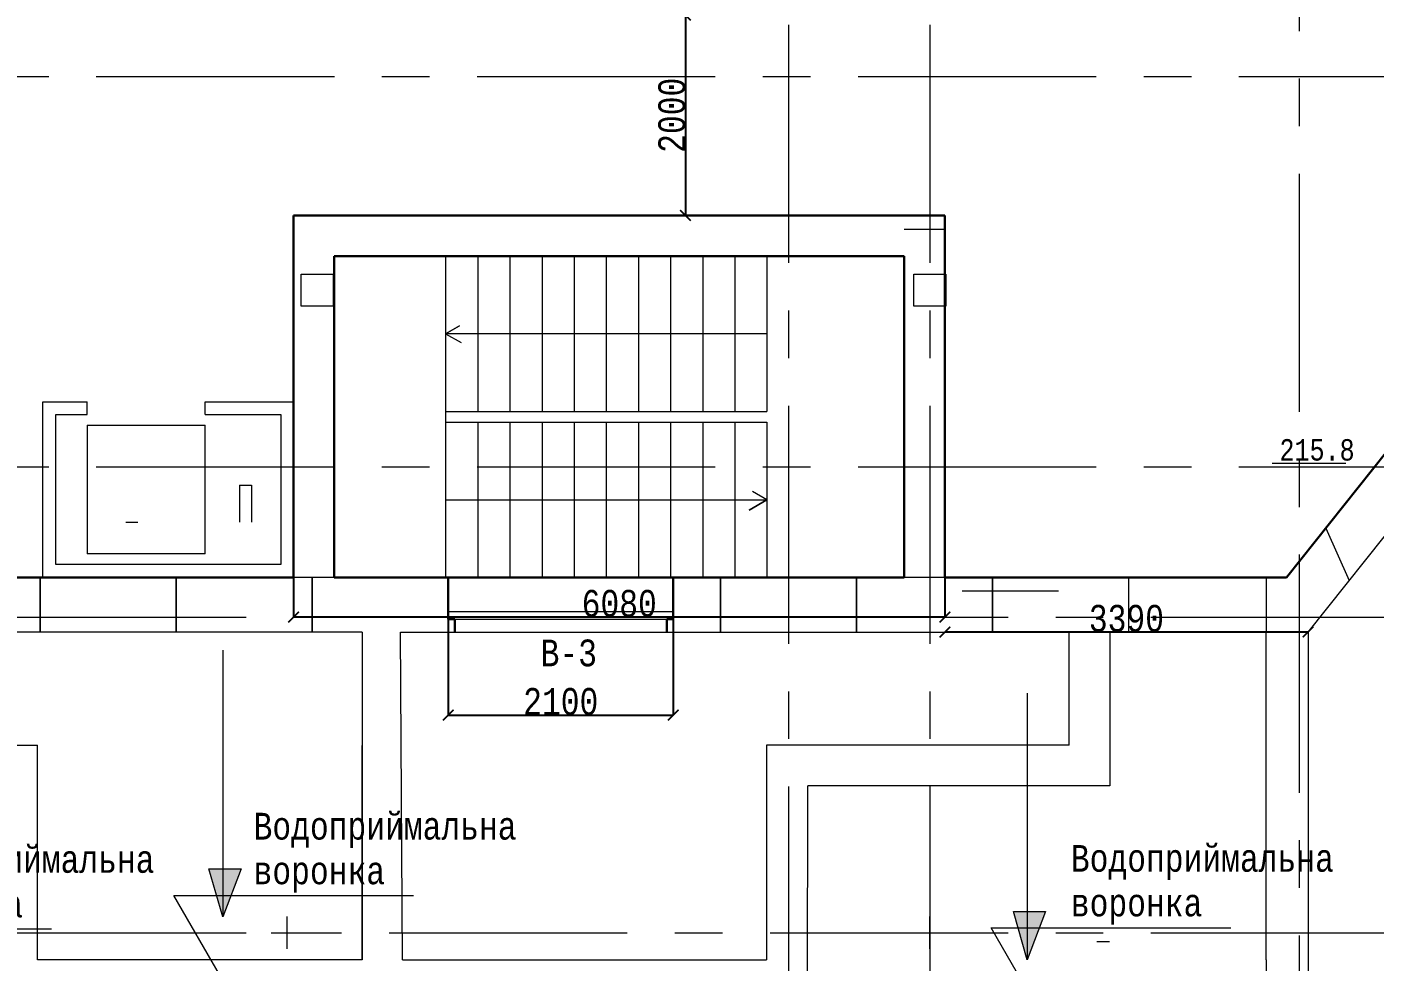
# Model space of a CAD drawing. Header units: millimetres. Extents: x -689206 to 4969298, y -1019800 to 703299.
# Drawn here: x 363551 to 376127, y -363255 to -354532 of the extents above; entities that cross this region are included whole.
import ezdxf

# ---------------------------------------------------------------- set-up
doc = ezdxf.new("R2010")
doc.units = ezdxf.units.MM
doc.linetypes.add('JIS_02_4.0', pattern=[5.5, 4, -1.5])
doc.linetypes.add('осеваяX2', pattern=[101.6, 63.5, -12.7, 12.7, -12.7])
for name, color, linetype, lineweight in [('ОКНА', 250, 'Continuous', 20), ('ПЕРЕГОРОДКИ', 252, 'Continuous', 9), ('РАЗМЕРЫ', 7, 'Continuous', 9), ('сваи', 7, 'JIS_02_4.0', 30), ('стены', 7, 'Continuous', 20)]:
    doc.layers.add(name, color=color, linetype=linetype, lineweight=lineweight)
doc.styles.add('Аннотативный', font='isocteur.ttf', dxfattribs={"width": 0.7, "height": 250})
doc.dimstyles.new('Аннотативный', dxfattribs={"dimscale": 0, "dimtxt": 250, "dimasz": 100, "dimexe": 1.25, "dimexo": 0.625, "dimtad": 1, "dimdec": 0, "dimtxsty": 'Аннотативный', "dimblk": 'ARCHTICK', "dimcen": 2.5, "dimadec": 0, "dimazin": 0, "dimtfac": 1, "dimtdec": 0, "dimtmove": 0, "dimatfit": 3, "dimfxl": 1, "dimarcsym": 0})

# ---------------------------------------------------------------- blocks, each defined once
blk = doc.blocks.new('_ArchTick')
at = {"color": 0, "linetype": 'ByBlock', "const_width": 0.15}
blk.add_lwpolyline([(-0.5, -0.5), (0.5, 0.5)], dxfattribs=at)
blk = doc.blocks.new('*D2165')
at = {"layer": 'Defpoints', "color": 0, "linetype": 'ByBlock', "lineweight": 5, "transparency": 16777216}
for p in [(369696, -354422), (369698, -356292), (370758, -356292)]:
    blk.add_point(p, dxfattribs=at)
at = {"layer": 'РАЗМЕРЫ', "color": 0, "linetype": 'ByBlock', "lineweight": -2, "transparency": 16777216}
for p, q in [((369697, -354422), (369699, -354422)), ((369698, -354422), (369698, -356292)), ((370757, -356292), (369696, -356292))]:
    blk.add_line(p, q, dxfattribs=at)
at = {"layer": 'РАЗМЕРЫ', "color": 0, "linetype": 'ByBlock', "lineweight": -2, "transparency": 16777216, "xscale": 100, "yscale": 100, "zscale": 100}
for p, rotation in [((369698, -354422), 90), ((369698, -356292), 270)]:
    blk.add_blockref('_ArchTick', p, dxfattribs=dict(at, rotation=rotation))
at = {"layer": 'РАЗМЕРЫ', "color": 0, "linetype": 'ByBlock', "lineweight": 5, "transparency": 16777216, "insert": (369572, -355357), "char_height": 250, "attachment_point": 5, "rotation": 90, "style": 'Аннотативный'}
blk.add_mtext('2000', dxfattribs=at)
blk = doc.blocks.new('*D2976')
at = {"layer": 'Defpoints', "color": 0, "linetype": 'ByBlock', "lineweight": 5, "transparency": 16777216}
for p in [(367484, -359672), (369584, -359672), (369584, -360958)]:
    blk.add_point(p, dxfattribs=at)
at = {"layer": 'РАЗМЕРЫ', "color": 0, "linetype": 'ByBlock', "lineweight": -2, "transparency": 16777216}
for p, q in [((367484, -359673), (367484, -360959)), ((369584, -359673), (369584, -360959)), ((367484, -360958), (369584, -360958))]:
    blk.add_line(p, q, dxfattribs=at)
at = {"layer": 'РАЗМЕРЫ', "color": 0, "linetype": 'ByBlock', "lineweight": -2, "transparency": 16777216, "xscale": 100, "yscale": 100, "zscale": 100, "rotation": 180}
blk.add_blockref('_ArchTick', (367484, -360958), dxfattribs=at)
at = {"layer": 'РАЗМЕРЫ', "color": 0, "linetype": 'ByBlock', "lineweight": -2, "transparency": 16777216, "xscale": 100, "yscale": 100, "zscale": 100}
blk.add_blockref('_ArchTick', (369584, -360958), dxfattribs=at)
at = {"layer": 'РАЗМЕРЫ', "color": 0, "linetype": 'ByBlock', "lineweight": 5, "transparency": 16777216, "insert": (368534, -360832), "char_height": 250, "attachment_point": 5, "style": 'Аннотативный'}
blk.add_mtext('2100', dxfattribs=at)
blk = doc.blocks.new('*D4019')
at = {"layer": 'Defpoints', "color": 0, "lineweight": 30, "ltscale": 35, "transparency": 16777216}
for p in [(372120, -360182), (372120, -360182), (375511, -360182)]:
    blk.add_point(p, dxfattribs=at)
at = {"layer": 'РАЗМЕРЫ', "color": 0, "lineweight": -2, "ltscale": 35, "transparency": 16777216}
for p, q in [((375511, -360182), (372120, -360182)), ((372120, -360183), (372120, -360183)), ((375511, -360181), (375511, -360181))]:
    blk.add_line(p, q, dxfattribs=at)
at = {"layer": 'РАЗМЕРЫ', "color": 0, "lineweight": -2, "ltscale": 35, "transparency": 16777216, "xscale": 100, "yscale": 100, "zscale": 100, "rotation": 180}
blk.add_blockref('_ArchTick', (372120, -360182), dxfattribs=at)
at = {"layer": 'РАЗМЕРЫ', "color": 0, "lineweight": -2, "ltscale": 35, "transparency": 16777216, "xscale": 100, "yscale": 100, "zscale": 100}
blk.add_blockref('_ArchTick', (375511, -360182), dxfattribs=at)
at = {"layer": 'РАЗМЕРЫ', "color": 0, "lineweight": 30, "ltscale": 35, "transparency": 16777216, "insert": (373815, -360056), "char_height": 250, "attachment_point": 5, "style": 'Аннотативный'}
blk.add_mtext('3390', dxfattribs=at)
blk = doc.blocks.new('*D4020')
at = {"layer": 'Defpoints', "color": 0, "lineweight": 30, "ltscale": 35, "transparency": 16777216}
for p in [(366040, -359672), (372120, -359672), (366040, -360042)]:
    blk.add_point(p, dxfattribs=at)
at = {"layer": 'РАЗМЕРЫ', "color": 0, "lineweight": -2, "ltscale": 35, "transparency": 16777216}
for p, q in [((366040, -359673), (366040, -360043)), ((372120, -359673), (372120, -360043)), ((372120, -360042), (366040, -360042))]:
    blk.add_line(p, q, dxfattribs=at)
at = {"layer": 'РАЗМЕРЫ', "color": 0, "lineweight": -2, "ltscale": 35, "transparency": 16777216, "xscale": 100, "yscale": 100, "zscale": 100, "rotation": 180}
blk.add_blockref('_ArchTick', (366040, -360042), dxfattribs=at)
at = {"layer": 'РАЗМЕРЫ', "color": 0, "lineweight": -2, "ltscale": 35, "transparency": 16777216, "xscale": 100, "yscale": 100, "zscale": 100}
blk.add_blockref('_ArchTick', (372120, -360042), dxfattribs=at)
at = {"layer": 'РАЗМЕРЫ', "color": 0, "lineweight": 30, "ltscale": 35, "transparency": 16777216, "insert": (369080, -359916), "char_height": 250, "attachment_point": 5, "style": 'Аннотативный'}
blk.add_mtext('6080', dxfattribs=at)

msp = doc.modelspace()

# ---------------------------------------------------------------- hatches: boundary and pattern name
at = {"layer": 'сваи', "linetype": 'ByBlock', "lineweight": 20, "ltscale": 35}
h = msp.add_hatch(color=256, dxfattribs=at)
h.dxf.hatch_style = 1
h.paths.add_polyline_path([(361959.4, -362862.2), (361829.4, -362862.2), (361855.7, -362953.3), (361959.4, -362953.3)])
h.paths.add_polyline_path([(362129.4, -362862.2), (361959.4, -362862.2), (361959.4, -362953.3), (362095, -362953.3)])
h.paths.add_polyline_path([(361959.4, -362990), (361866.3, -362990), (361959.4, -363312.2)])
h.paths.add_polyline_path([(362081.1, -362990), (361959.4, -362990), (361959.4, -363312.2)])
h.paths.add_polyline_path([(362095, -362953.3), (361959.4, -362953.3), (361959.4, -362990), (362081.1, -362990)])
h.paths.add_polyline_path([(361959.4, -362953.3), (361855.7, -362953.3), (361866.3, -362990), (361959.4, -362990)])
h.paths.add_polyline_path([(365379.4, -362643.3), (365321.9, -362643.3), (365379.4, -362842.2)])
h.paths.add_polyline_path([(365454.6, -362643.3), (365379.4, -362643.3), (365379.4, -362842.2)])
h.paths.add_polyline_path([(365379.4, -362392.2), (365249.4, -362392.2), (365321.9, -362643.3), (365379.4, -362643.3)])
h.paths.add_polyline_path([(365549.4, -362392.2), (365379.4, -362392.2), (365379.4, -362643.3), (365454.6, -362643.3)])
h.paths.add_polyline_path([(365399.4, -364352.2), (365229.4, -364802.2), (365399.4, -364802.2)])
h.paths.add_polyline_path([(365399.4, -364352.2), (365399.4, -364802.2), (365529.4, -364802.2)])
h.paths.add_polyline_path([(361899.4, -364432.2), (361899.4, -364882.2), (362029.4, -364882.2)])
h.paths.add_polyline_path([(361899.4, -364432.2), (361729.4, -364882.2), (361899.4, -364882.2)])
h.paths.add_polyline_path([(355690.6, -367149.3), (355608.1, -367200.6), (355779.4, -367292.2)])
h.paths.add_polyline_path([(355775.6, -367096.5), (355690.6, -367149.3), (355779.4, -367292.2)])
h.paths.add_polyline_path([(356309.4, -368242.2), (356306.8, -368438), (356393.5, -368388)])
h.paths.add_polyline_path([(356309.4, -368242.2), (356393.5, -368388), (356477.7, -368339.4)])
h.paths.add_polyline_path([(372909.4, -364562.2), (372739.4, -365012.2), (372909.4, -365012.2)])
h.paths.add_polyline_path([(372909.4, -364562.2), (372909.4, -365012.2), (373039.4, -365012.2)])
h.paths.add_polyline_path([(373059.4, -362792), (372889.4, -362792), (372889.4, -362943.3), (373002.3, -362943.3)])
h.paths.add_polyline_path([(372889.4, -362792), (372759.4, -362792), (372803.1, -362943.3), (372889.4, -362943.3)])
h.paths.add_polyline_path([(372984.6, -362990), (372889.4, -362990), (372889.4, -363242)])
h.paths.add_polyline_path([(372889.4, -362990), (372816.6, -362990), (372889.4, -363242)])
h.paths.add_polyline_path([(373002.3, -362943.3), (372889.4, -362943.3), (372889.4, -362990), (372984.6, -362990)])
h.paths.add_polyline_path([(372889.4, -362943.3), (372803.1, -362943.3), (372816.6, -362990), (372889.4, -362990)])
h.paths.add_polyline_path([(377733.1, -368142.2), (377612.3, -368259.4), (377680, -368329.1)])
h.paths.add_polyline_path([(377733.1, -368142.2), (377542.6, -368187.5), (377612.3, -368259.4)])
h.paths.add_polyline_path([(378466.3, -367218.2), (378383.1, -367162.5), (378289.4, -367302.2)])
h.paths.add_polyline_path([(378383.1, -367162.5), (378302.4, -367108.4), (378289.4, -367302.2)])

# ---------------------------------------------------------------- linework, layer by layer
at = {"layer": 'ОКНА'}
msp.add_line((367483.9, -360062), (367483.9, -359992), dxfattribs=at)
at = {"layer": 'ОКНА', "lineweight": 9}
for p, q in [((367483.9, -359992), (369583.9, -359992)), ((367543.9, -360062), (369523.9, -360062))]:
    msp.add_line(p, q, dxfattribs=at)
at = {"layer": 'ПЕРЕГОРОДКИ', "linetype": 'ByBlock', "lineweight": 20}
for p, q in [((373540.5, -361619.9), (373539.4, -361619.9)), ((373658.3, -363075.6), (373538.3, -363075.5))]:
    msp.add_line(p, q, dxfattribs=at)
at = {"layer": 'РАЗМЕРЫ', "linetype": 'осеваяX2', "lineweight": 5, "ltscale": 35}
for p, q in [((370660.5, -329621), (370660.5, -379462.3)), ((375430.5, -379462.3), (375430.5, -329621)), ((401980.5, -354998), (334927.8, -354998)), ((401980.5, -358642.7), (334927.8, -358642.7))]:
    msp.add_line(p, q, dxfattribs=at)
at = {"layer": 'РАЗМЕРЫ', "linetype": 'ByBlock', "lineweight": 30}
for p, q in [((372120.2, -356292), (366040.2, -356292)), ((366040.2, -359672), (366040.2, -356292)), ((366040.2, -356292), (372120.2, -356292)), ((372120.2, -356292), (372120.2, -356672)), ((371740.2, -356672), (366420.2, -356672)), ((366420.2, -359672), (366420.2, -356672)), ((372120.2, -356672), (372120.2, -359672)), ((375310, -359672), (376380.2, -358328.9)), ((358824.6, -359672), (366040.2, -359672)), ((366420.2, -359672), (371740.2, -359672)), ((372120.2, -359672), (375310, -359672)), ((373279.4, -361619.9), (373279.4, -361619.6)), ((373539.4, -361619.8), (373539.4, -361619.9)), ((373540.5, -361619.9), (373540.5, -361619.8))]:
    msp.add_line(p, q, dxfattribs=at)
at = {"layer": 'РАЗМЕРЫ', "linetype": 'ByBlock', "lineweight": 13}
for p, q in [((367459.4, -356672), (367459.4, -358122)), ((367759.4, -356672), (367759.4, -358122)), ((368059.4, -356672), (368059.4, -358122)), ((368359.4, -356672), (368359.4, -358122)), ((368659.4, -356672), (368659.4, -358122)), ((368959.4, -356672), (368959.4, -358122)), ((369259.4, -356672), (369259.4, -358122)), ((369559.4, -356672), (369559.4, -358122)), ((369859.4, -356672), (369859.4, -358122)), ((370159.4, -356672), (370159.4, -358122)), ((370459.4, -356672), (370459.4, -358122)), ((367459.4, -357397), (367588.6, -357322.4)), ((367588.6, -357322.4), (367459.4, -357397)), ((370459.4, -357397), (367459.4, -357397)), ((367459.4, -357397), (367459.4, -358947)), ((367459.4, -357397), (367603.3, -357480.1)), ((363700.2, -359672), (363700.2, -358032)), ((367459.4, -358122), (370459.4, -358122)), ((367459.4, -358222), (367459.4, -359672)), ((367459.4, -358222), (370459.4, -358222)), ((367759.4, -358222), (367759.4, -359672)), ((368059.4, -358222), (368059.4, -359672)), ((368359.4, -358222), (368359.4, -359672)), ((368659.4, -358222), (368659.4, -359672)), ((368959.4, -358222), (368959.4, -359672)), ((369259.4, -358222), (369259.4, -359672)), ((369559.4, -358222), (369559.4, -359672)), ((369859.4, -358222), (369859.4, -359672)), ((370159.4, -358222), (370159.4, -359672)), ((370459.4, -358222), (370459.4, -359672)), ((370459.4, -358947), (370324.5, -358869.1)), ((367459.4, -358947), (370459.4, -358947)), ((370459.4, -358947), (370293.2, -359042.9)), ((370293.2, -359042.9), (370459.4, -358947)), ((375510.5, -360182), (376498.1, -358942.7)), ((366680.5, -360182), (360950.5, -360182)), ((367038, -360182), (373279.4, -360182)), ((373279.4, -361239.6), (373279.4, -360182)), ((373660.5, -360182), (373659.4, -361619.9)), ((373660.5, -360182), (375120.5, -360182)), ((360950.5, -361239.6), (363650.5, -361239.6)), ((373279.4, -361239.6), (370456.3, -361239.6)), ((373659.4, -361619.9), (370839.7, -361617.6))]:
    msp.add_line(p, q, dxfattribs=at)
at = {"layer": 'РАЗМЕРЫ', "lineweight": 13}
for p, q in [((363700.2, -358032), (364113.4, -358032)), ((364113.4, -358152), (364113.4, -358032)), ((365213.4, -358032), (366040.2, -358032)), ((365213.4, -358152), (365213.4, -358032)), ((363820.2, -359552), (363820.2, -358152)), ((363820.2, -358152), (364113.4, -358152)), ((365213.4, -358152), (365920.2, -358152)), ((365920.2, -358152), (365920.2, -359552)), ((364113.4, -358251.8), (364113.4, -359452)), ((364113.4, -358251.8), (365213.4, -358251.8)), ((365213.4, -359452), (365213.4, -358251.8)), ((365536.2, -358809.4), (365646.2, -358809.4)), ((364474.9, -359155.7), (364584.9, -359155.7)), ((365920.2, -359552), (363820.2, -359552)), ((365213.4, -359452), (364113.4, -359452))]:
    msp.add_line(p, q, dxfattribs=at)
at = {"layer": 'РАЗМЕРЫ'}
msp.add_line((375175.7, -358605.1), (375864.9, -358605.1), dxfattribs=at)
at = {"layer": 'РАЗМЕРЫ', "linetype": 'ByBlock', "lineweight": 5, "ltscale": 35}
for p, q in [((375675.9, -359212.7), (375894.8, -359699.8)), ((375120, -359672), (375120.5, -360182))]:
    msp.add_line(p, q, dxfattribs=at)
at = {"layer": 'РАЗМЕРЫ', "linetype": 'ByBlock', "lineweight": 9, "ltscale": 35}
for p, q in [((363673.9, -359672), (363673.9, -360182)), ((363673.9, -360182), (363673.9, -359672)), ((364943.9, -359672), (364943.9, -360182)), ((364943.9, -360182), (364943.9, -359672)), ((366420.2, -359672), (366040.2, -359672)), ((366213.9, -359672), (366213.9, -360182)), ((366213.9, -360182), (366213.9, -359672)), ((367483.9, -359672), (367483.9, -360182)), ((367483.9, -360182), (367483.9, -359672)), ((370023.9, -359672), (370023.9, -360182)), ((370023.9, -360182), (370023.9, -359672)), ((371293.9, -359672), (371293.9, -360182)), ((371293.9, -360182), (371293.9, -359672)), ((372120.2, -359672), (371640, -359672)), ((372563.9, -359672), (372563.9, -360182)), ((372563.9, -360182), (372563.9, -359672)), ((373833.9, -359672), (373833.9, -360182)), ((375120.5, -360182), (375510.5, -360182))]:
    msp.add_line(p, q, dxfattribs=at)
at = {"layer": 'РАЗМЕРЫ', "lineweight": 5, "ltscale": 35}
for p, q in [((367483.9, -359672), (367483.9, -360182)), ((369583.9, -360182), (369583.9, -359672)), ((367483.9, -360182), (369583.9, -360182))]:
    msp.add_line(p, q, dxfattribs=at)
at = {"layer": 'РАЗМЕРЫ', "lineweight": 30}
for p, q in [((367483.9, -360062), (367543.9, -360062)), ((367543.9, -360062), (367543.9, -360182)), ((369583.9, -360062), (369523.9, -360062)), ((369523.9, -360062), (369523.9, -360182))]:
    msp.add_line(p, q, dxfattribs=at)
at = {"layer": 'РАЗМЕРЫ', "lineweight": 9, "ltscale": 150}
for p, q in [((365359.4, -363402.2), (364921.2, -362643.3)), ((364921.2, -362643.3), (367158.3, -362643.3)), ((361541.2, -362953.3), (363778.3, -362953.3)), ((372989.4, -363702.2), (372551.2, -362943.3)), ((372551.2, -362943.3), (374788.3, -362943.3))]:
    msp.add_line(p, q, dxfattribs=at)
at = {"layer": 'сваи', "linetype": 'ByBlock', "lineweight": 20, "ltscale": 35}
for p, q in [((372120.2, -356422), (371740.2, -356422)), ((373181.4, -359802), (372281.4, -359802)), ((373279.4, -360182), (373181.4, -360182)), ((365379.4, -362842.2), (365249.4, -362392.2)), ((365249.4, -362392.2), (365379.4, -362392.2)), ((365379.4, -362392.2), (365549.4, -362392.2)), ((365549.4, -362392.2), (365379.4, -362842.2)), ((372889.4, -363242), (372759.4, -362792)), ((372759.4, -362792), (372889.4, -362792)), ((372889.4, -362792), (373059.4, -362792)), ((373059.4, -362792), (372889.4, -363242))]:
    msp.add_line(p, q, dxfattribs=at)
at = {"layer": 'сваи', "linetype": 'ByBlock', "lineweight": 30, "ltscale": 35}
msp.add_line((371740.2, -356672), (371740.2, -359672), dxfattribs=at)
at = {"layer": 'сваи', "linetype": 'ByBlock', "lineweight": 9, "ltscale": 35}
for p, q in [((365379.4, -360352.2), (365379.4, -362842.2)), ((372889.4, -360752), (372889.4, -363242))]:
    msp.add_line(p, q, dxfattribs=at)
at = {"layer": 'сваи', "linetype": 'ByBlock', "lineweight": 13, "ltscale": 35}
msp.add_line((366680.5, -363242), (363650.5, -363242), dxfattribs=at)
at = {"layer": 'стены', "linetype": 'осеваяX2', "lineweight": 5, "ltscale": 35}
for p, q in [((371980.5, -329621), (371980.5, -379462.3)), ((334927.8, -360042), (401980.5, -360042)), ((334927.8, -362990), (401980.5, -362990))]:
    msp.add_line(p, q, dxfattribs=at)
at = {"layer": 'стены', "lineweight": 13}
for p, q in [((365536.2, -358809.4), (365536.2, -359155.7)), ((365646.2, -358809.4), (365646.2, -359155.7)), ((366680.5, -360182), (366680.5, -363242)), ((367055.5, -363242), (367037.4, -360182)), ((375120.5, -363242), (375120.5, -360182)), ((375510.5, -360182), (375510.5, -364922)), ((363650.5, -363242), (363650.5, -361239.6)), ((370456.3, -361239.6), (370456.3, -363242)), ((370837.8, -363519.8), (370839.4, -361617.6)), ((367055.5, -363242), (370456.3, -363242))]:
    msp.add_line(p, q, dxfattribs=at)
at = {"layer": 'стены', "color": 18, "lineweight": 30, "true_color": 0x000000}
for p, q in [((367483.9, -360062), (367483.9, -359672)), ((369583.9, -359672), (369583.9, -360062))]:
    msp.add_line(p, q, dxfattribs=at)
at = {"layer": 'стены', "lineweight": 20}
for p, q in [((366680.5, -363242), (366680.5, -361242)), ((367055.5, -363242), (368935.5, -363242)), ((375120.5, -363242), (375120.5, -363519.8))]:
    msp.add_line(p, q, dxfattribs=at)
at = {"layer": 'стены'}
for p, q in [((365980.5, -363140), (365980.5, -362840)), ((371980.5, -363140), (371980.5, -362840)), ((365830.5, -362990), (366130.5, -362990)), ((371830.5, -362990), (372130.5, -362990))]:
    msp.add_line(p, q, dxfattribs=at)
for points in [[(366110, -356840), (366410, -356840), (366410, -357140), (366110, -357140)], [(371830.5, -356840), (372130.5, -356840), (372130.5, -357140), (371830.5, -357140)]]:
    msp.add_lwpolyline(points, close=True, dxfattribs=at)

# ---------------------------------------------------------------- texts
at = {"layer": 'РАЗМЕРЫ', "insert": (375244, -358381.1), "char_height": 200, "width": 656.117, "attachment_point": 1, "style": 'Аннотативный'}
msp.add_mtext('215.8', dxfattribs=at)
at = {"layer": 'РАЗМЕРЫ', "lineweight": 20, "ltscale": 150, "insert": (368346.1, -360252.3), "char_height": 250, "width": 922.913, "attachment_point": 1, "style": 'Аннотативный'}
msp.add_mtext('В-3', dxfattribs=at)
at = {"layer": 'РАЗМЕРЫ', "lineweight": 13, "ltscale": 150, "char_height": 250, "width": 850, "attachment_point": 1, "style": 'Аннотативный'}
for insert in [(365666.3, -361870.3), (362286.3, -362180.3), (373296.3, -362170.3)]:
    msp.add_mtext('Водоприймальна воронка', dxfattribs=dict(at, insert=insert))

# ---------------------------------------------------------------- dimensions: what is measured, and where the dimension line sits
at = {"layer": 'РАЗМЕРЫ', "linetype": 'ByBlock', "lineweight": 5}
dim = msp.add_linear_dim(base=(369697.7, -356292), p1=(369696.4, -354422.1), p2=(370757.7, -356292), angle=90, text='2000', dimstyle='Аннотативный', dxfattribs=at)
dim.commit()
dim.dimension.update_dxf_attribs({"geometry": '*D2165', "text_midpoint": (369572.1, -355357.1)})
at = {"layer": 'РАЗМЕРЫ', "color": 1, "lineweight": 30, "ltscale": 35}
for base, p1, p2, picture, middle in [((366040.2, -360042), (372120.2, -359672), (366040.2, -359672), '*D4020', (369080.2, -359916.4)), ((372120.2, -360182), (375510.5, -360182), (372120.2, -360182), '*D4019', (373815.4, -360056.4))]:
    dim = msp.add_linear_dim(base=base, p1=p1, p2=p2, dimstyle='Аннотативный', dxfattribs=at)
    dim.commit()
    dim.dimension.update_dxf_attribs({"geometry": picture, "text_midpoint": middle})
at = {"layer": 'РАЗМЕРЫ', "linetype": 'ByBlock', "lineweight": 5}
dim = msp.add_linear_dim(base=(369583.9, -360958), p1=(367483.9, -359672), p2=(369583.9, -359672), dimstyle='Аннотативный', dxfattribs=at)
dim.commit()
dim.dimension.update_dxf_attribs({"geometry": '*D2976', "text_midpoint": (368533.9, -360832.3)})

doc.saveas('drawing.dxf')
